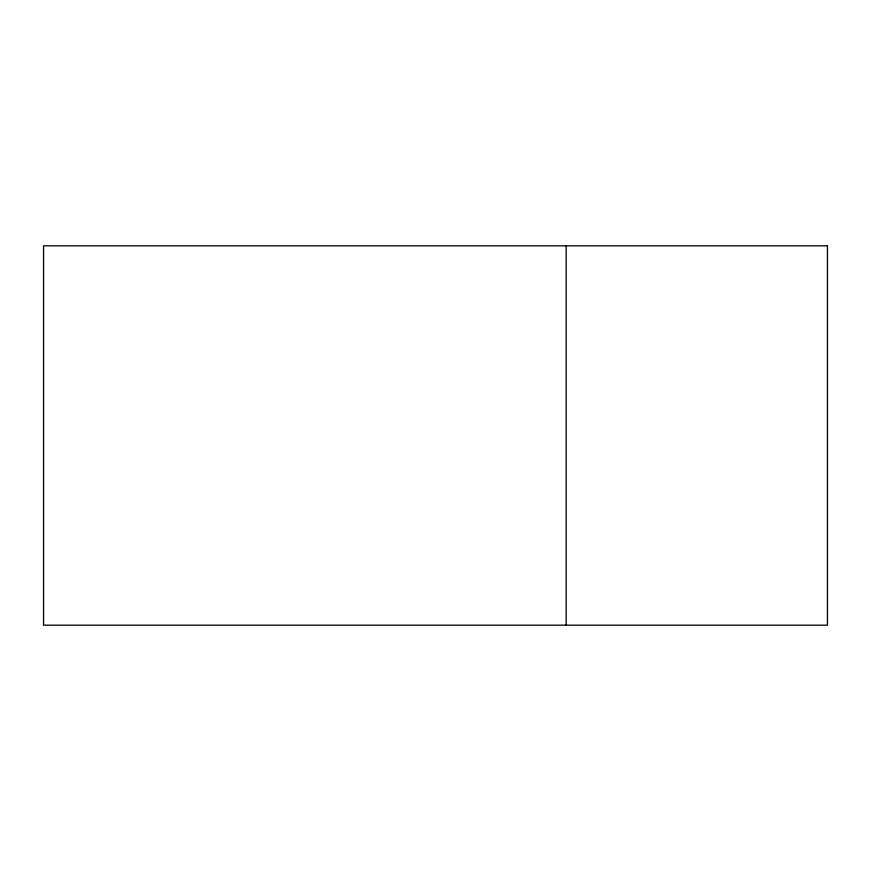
<?xml version="1.0" encoding="UTF-8"?>
<svg xmlns="http://www.w3.org/2000/svg" width="871" height="871" viewBox="0 0 871 871"><rect width="100%" height="100%" fill="white"/><g stroke="black" fill="none" stroke-linecap="round" stroke-linejoin="round"><path stroke-width="1.31" d="M566.15 245.829L566.15 625.171M827.45 245.829L43.55 245.829L43.55 625.171L827.45 625.171L827.45 245.829"/></g></svg>
